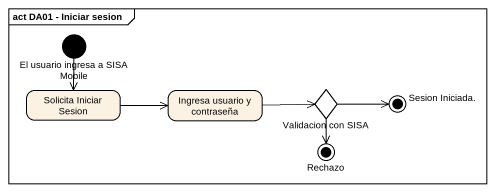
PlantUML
@startuml
mainframe act DA01 - Iniciar sesion
hide empty description
state "El usuario ingresa a SISA Mobile" as El_usuario_ingresa_a_SISA <<start>>
state "Solicita Iniciar Sesion" as Solicita_Iniciar_Sesion
state "Ingresa usuario y contraseña" as Ingresa_usuario_y_contraseña
state "Validacion con SISA" as Validacion_con_SISA <<choice>>
state "Sesion Iniciada." as Sesion_Iniciada <<end>>
state Rechazo <<end>>
El_usuario_ingresa_a_SISA --> Solicita_Iniciar_Sesion
Solicita_Iniciar_Sesion -right-> Ingresa_usuario_y_contraseña
Ingresa_usuario_y_contraseña -right-> Validacion_con_SISA
Validacion_con_SISA -right-> Sesion_Iniciada
Validacion_con_SISA --> Rechazo
@enduml
